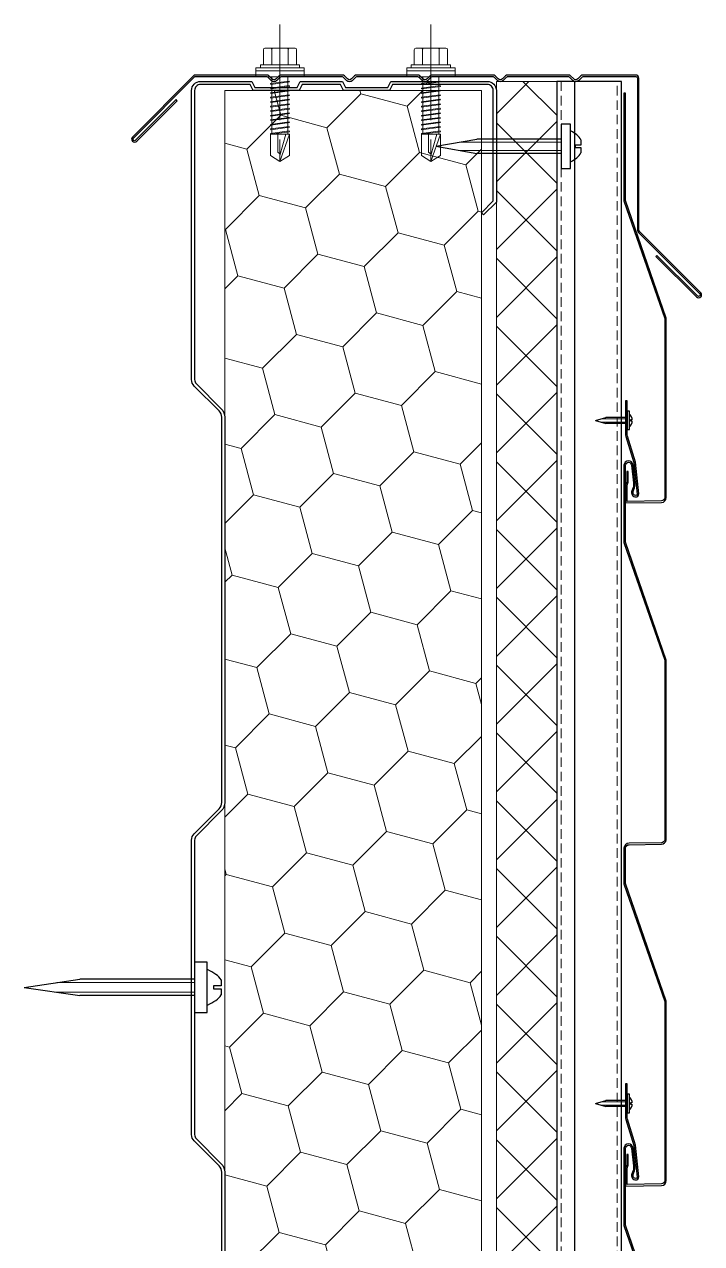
# Model space of a CAD drawing. Header units: millimetres. Extents: x 3616 to 17812, y 1698 to 9799.
# Drawn here: x 7573.2 to 7797.7, y 8238.6 to 8642.3 of the extents above; entities that cross this region are included whole.
import ezdxf

# ---------------------------------------------------------------- set-up
doc = ezdxf.new("R2010")
doc.units = ezdxf.units.MM
doc.linetypes.add('CENTER', pattern=[50.8, 31.75, -6.35, 6.35, -6.35])
doc.linetypes.add('невидимая2', pattern=[4.7625, 3.175, -1.5875])
for name, color, linetype, lineweight in [('01', 30, 'Continuous', 13), ('1', 250, 'Continuous', 30), ('3', 4, 'Continuous', 15), ('30', 233, 'Continuous', 5), ('4', 233, 'Continuous', 30), ('6', 191, 'Continuous', 30), ('d1', 4, 'Continuous', 5), ('hidden', 30, 'невидимая2', 5), ('Plofile 2', 250, 'Continuous', 30), ('Siding', 3, 'Continuous', 30)]:
    doc.layers.add(name, color=color, linetype=linetype, lineweight=lineweight)

# ---------------------------------------------------------------- blocks, each defined once
blk = doc.blocks.new('deco')
at = {"layer": '3'}
for p, q in [((-0.292, 0), (-0.292, 1.201)), ((0.293, 0), (0.293, 1.201))]:
    blk.add_line(p, q, dxfattribs=at)
at = {"layer": '4'}
for p, q in [((0, 1.485), (-0.5, 1)), ((0, 1.485), (0.5, 1)), ((-0.5, 0), (-0.5, 1)), ((0.5, 0), (0.5, 1)), ((0.5, 0), (-0.5, 0)), ((1.519, 0), (-1.519, 0)), ((-1.519, 0), (-1.519, -0.111)), ((1.519, -0.111), (1.519, 0)), ((-1.519, -0.111), (1.519, -0.111)), ((0.084, -0.166), (-0.084, -0.166)), ((-0.084, -0.166), (-0.084, -0.233)), ((0.084, -0.233), (0.084, -0.166)), ((-0.084, -0.233), (-0.455, -0.233)), ((0.455, -0.233), (0.084, -0.233))]:
    blk.add_line(p, q, dxfattribs=at)
for major_axis, start_param, end_param in [((-1.519, 0), 0.791077, 1.266344), ((1.519, 0), -1.266344, -0.791077)]:
    blk.add_ellipse((0, 0.245), major_axis=major_axis, ratio=0.329918, start_param=start_param, end_param=end_param, dxfattribs=at)
blk = doc.blocks.new('5Х50')
at = {"color": 3, "linetype": 'CENTER'}
blk.add_line((0, 17.38), (0, -33.2), dxfattribs=at)
for p, q in [((-5.5, 9), (-5.5, 4)), ((5, 9.5), (-5, 9.5)), ((2.75, 9.5), (-2.75, 9.5)), ((-2.75, 9), (-2.75, 4)), ((2.75, 4), (2.75, 9)), ((5.5, 4), (5.5, 9)), ((-5.5, 4), (5.5, 4)), ((-2.75, 4), (2.75, 4)), ((-3.15, -26), (-3.15, -19)), ((3.15, -19), (-3.15, -19)), ((-0.75, -24.98), (-0.75, -19)), ((0, -26), (1.94, -19)), ((0, -28), (3.15, -19)), ((3.15, -26), (3.15, -19)), ((0, -28), (-3.15, -26)), ((0.09, -25.59), (-0.75, -24.98)), ((0, -26), (0, -28)), ((0, -28), (3.15, -26))]:
    blk.add_line(p, q)
for points in [[(-8, 2), (8, 2), (8, 3), (-8, 3)], [(-8, 0), (8, 0), (8, 2), (-8, 2)], [(6.5, 3), (-6.5, 3), (-6.5, 4), (6.5, 4)], [(3.08, -1.4), (-3.15, -2.25), (-3.08, -2.5), (3.15, -1.65)], [(3.08, -2.9), (-3.15, -3.75), (-3.08, -4), (3.15, -3.15)], [(3.08, -4.4), (-3.15, -5.25), (-3.08, -5.5), (3.15, -4.65)], [(3.08, -5.9), (-3.15, -6.75), (-3.08, -7), (3.15, -6.15)], [(3.08, -7.4), (-3.15, -8.25), (-3.08, -8.5), (3.15, -7.65)], [(3.08, -8.9), (-3.15, -9.75), (-3.08, -10), (3.15, -9.15)], [(3.08, -10.4), (-3.15, -11.25), (-3.08, -11.5), (3.15, -10.65)], [(3.08, -11.9), (-3.15, -12.75), (-3.08, -13), (3.15, -12.15)], [(3.08, -13.4), (-3.15, -14.25), (-3.08, -14.5), (3.15, -13.65)], [(3.08, -14.9), (-3.15, -15.75), (-3.08, -16), (3.15, -15.15)], [(3.08, -16.4), (-3.15, -17.25), (-3.08, -17.5), (3.15, -16.65)], [(3.08, -17.9), (-3.15, -18.75), (-3.08, -19), (3.15, -18.15)]]:
    blk.add_lwpolyline(points, close=True)
for points in [[(-2.65, 0), (-2.65, -19), (2.65, -19), (2.65, 0)], [(2.25, 3), (-2.25, 3)]]:
    blk.add_lwpolyline(points)
for centre, start, end in [((-5, 9), 90, 180), ((-3.25, 9), 0, 90), ((-2.25, 9), 90, 180), ((2.25, 9), 0, 90), ((3.25, 9), 90, 180), ((5, 9), 0, 90)]:
    blk.add_arc(centre, 0.5, start, end)

msp = doc.modelspace()

# ---------------------------------------------------------------- hatches: boundary and pattern name
at = {"layer": '30'}
h = msp.add_hatch(dxfattribs=at)
h.set_pattern_fill('HONEY', color=256, scale=5, angle=45, style=0)
h.set_pattern_definition([(45, (6423.321, 8174.46), (7.11657, 26.55939), [15.875, -31.75]), (165, (6423.321, 8174.46), (-26.55939, -7.11656), [15.875, -31.75]), (105, (6423.321, 8174.46), (-19.44282, 19.44283), [-31.75, 15.875])])
h.paths.add_polyline_path([(7639.66, 8620.41), (7724.71, 8620.41), (7724.71, 8026.41), (7639.66, 8026.41)])
h = msp.add_hatch(dxfattribs=at)
h.set_pattern_fill('ANSI37', color=24, scale=5, style=0)
h.set_pattern_definition([(45, (4528.988, 8195.822), (-11.22532, 11.22532), []), (135, (4528.988, 8195.822), (-11.22532, -11.22532), [])])
h.paths.add_polyline_path([(7749.66, 8623.41), (7729.66, 8623.41), (7729.66, 8023.41), (7749.66, 8023.41)])

# ---------------------------------------------------------------- linework, layer by layer
at = {"layer": '1'}
msp.add_line((7755.56, 8623.41), (7755.56, 8023.41), dxfattribs=at)
msp.add_lwpolyline([(7749.66, 8023.41), (7771.16, 8023.41), (7771.16, 8623.41), (7749.66, 8623.41)], close=True, dxfattribs=at)
at = {"layer": '30'}
msp.add_lwpolyline([(7639.66, 8620.41), (7724.71, 8620.41), (7724.71, 8026.41), (7639.66, 8026.41)], close=True, dxfattribs=at)
at = {"layer": '30', "color": 24}
msp.add_lwpolyline([(7749.66, 8623.41), (7729.66, 8623.41), (7729.66, 8023.41), (7749.66, 8023.41)], close=True, dxfattribs=at)
at = {"layer": '6'}
msp.add_lwpolyline([(7782.55, 8565.46), (7795.99, 8552.02, 0.414214), (7797.4, 8552.02), (7797.4, 8552.02, 0.414214), (7797.4, 8553.43), (7777.19, 8573.65, -0.198912), (7776.89, 8574.36), (7776.89, 8583.11, -0.198912), (7776.89, 8583.11), (7776.89, 8593.94, 0.198912), (7776.89, 8593.94), (7776.89, 8624.5, 0.198912), (7776.89, 8624.5), (7776.89, 8624.5, -0.198912), (7776.89, 8624.5), (7776.89, 8624.5, 0.414214), (7775.89, 8625.5), (7758.41, 8625.5, 0.198912), (7757.7, 8625.21), (7756.7, 8624.21, -0.414214), (7755.29, 8624.21), (7754.29, 8625.21, 0.198912), (7753.58, 8625.5), (7733.41, 8625.5, 0.198912), (7732.7, 8625.21), (7731.7, 8624.21, -0.414214), (7730.29, 8624.21), (7729.29, 8625.21, 0.198912), (7728.58, 8625.5), (7708.41, 8625.5, 0.198912), (7707.7, 8625.21), (7706.7, 8624.21, -0.414214), (7705.29, 8624.21), (7704.29, 8625.21, 0.198912), (7703.58, 8625.5), (7683.41, 8625.5, 0.198912), (7682.7, 8625.21), (7681.7, 8624.21, -0.414214), (7680.29, 8624.21), (7679.29, 8625.21, 0.198912), (7678.58, 8625.5), (7658.41, 8625.5, 0.198912), (7657.7, 8625.21), (7656.7, 8624.21, -0.414214), (7655.29, 8624.21), (7654.29, 8625.21, 0.198912), (7653.58, 8625.5), (7630.99, 8625.5, 0.198912), (7630.99, 8625.5), (7630.99, 8625.5, -0.717207), (7630.99, 8625.5), (7630.99, 8625.5, 0.198912), (7630.99, 8625.5), (7629.56, 8625.5), (7629.56, 8625.5), (7629.56, 8625.5), (7629.56, 8625.5), (7609.05, 8604.99, 0.414214), (7609.05, 8603.58), (7609.05, 8603.58, 0.414214), (7610.47, 8603.58), (7623.9, 8617.01), (7623.55, 8617.37), (7610.11, 8603.93, -0.414214), (7609.4, 8603.93, -0.414214), (7609.4, 8604.64), (7629.76, 8625), (7630.99, 8625, -0.198912), (7630.99, 8625), (7630.99, 8625, 2.237192), (7630.99, 8625), (7630.99, 8625, -0.198912), (7630.99, 8625), (7653.58, 8625, -0.198912), (7653.93, 8624.85), (7654.93, 8623.85, 0.414214), (7657.06, 8623.85), (7658.06, 8624.85, -0.198912), (7658.41, 8625), (7678.58, 8625, -0.198912), (7678.93, 8624.85), (7679.93, 8623.85, 0.414214), (7682.06, 8623.85), (7683.06, 8624.85, -0.198912), (7683.41, 8625), (7703.58, 8625, -0.198912), (7703.93, 8624.85), (7704.93, 8623.85, 0.414214), (7707.06, 8623.85), (7708.06, 8624.85, -0.198912), (7708.41, 8625), (7728.58, 8625, -0.198912), (7728.93, 8624.85), (7729.93, 8623.85, 0.414214), (7732.06, 8623.85), (7733.06, 8624.85, -0.198912), (7733.41, 8625), (7753.58, 8625, -0.198912), (7753.93, 8624.85), (7754.93, 8623.85, 0.414214), (7757.06, 8623.85), (7758.06, 8624.85, -0.198912), (7758.41, 8625), (7775.89, 8625, -0.414214), (7776.39, 8624.5), (7776.39, 8624.5, 0.198912), (7776.39, 8624.5), (7776.39, 8624.5, -0.198912), (7776.39, 8624.5), (7776.39, 8593.94, -0.198912), (7776.39, 8593.94), (7776.39, 8583.11, 0.198912), (7776.39, 8583.11), (7776.39, 8574.36, 0.198912), (7776.83, 8573.29), (7797.05, 8553.08, -0.414214), (7797.05, 8552.37, -0.414214), (7796.34, 8552.37), (7782.9, 8565.81)], format="xyb", close=True, dxfattribs=at)
at = {"layer": 'hidden'}
for points in [[(7751.16, 8023.41), (7769.66, 8023.41), (7769.66, 8623.41), (7751.16, 8623.41)], [(7772.46, 8512.63), (7772.46, 8509.63), (7772.96, 8509.63), (7772.96, 8512.63)], [(7772.46, 8286.45), (7772.46, 8283.45), (7772.96, 8283.45), (7772.96, 8286.45)]]:
    msp.add_lwpolyline(points, close=True, dxfattribs=at)
at = {"layer": 'Plofile 2'}
msp.add_lwpolyline([(7638.66, 8134.66), (7638.66, 8262.17, 0.198912), (7637.78, 8264.29), (7629.54, 8272.54, -0.198912), (7628.66, 8274.66), (7628.66, 8372.17, -0.198912), (7629.54, 8374.29), (7637.78, 8382.54, 0.198912), (7638.66, 8384.66), (7638.66, 8512.17, 0.198912), (7637.78, 8514.29), (7629.54, 8522.54, -0.198912), (7628.66, 8524.66), (7628.66, 8620.41, -0.414214), (7631.66, 8623.41), (7638.66, 8623.41), (7648.66, 8623.41), (7649.66, 8621.41), (7663.66, 8621.41), (7664.66, 8623.41), (7678.66, 8623.41), (7679.66, 8621.41), (7693.66, 8621.41), (7694.66, 8623.41), (7726.66, 8623.41, -0.414214), (7729.66, 8620.41), (7729.66, 8583.41), (7725.42, 8579.17), (7724.71, 8579.88), (7728.66, 8583.83), (7728.66, 8620.41, 0.414214), (7726.66, 8622.41), (7695.28, 8622.41), (7694.28, 8620.41), (7679.04, 8620.41), (7678.04, 8622.41), (7665.28, 8622.41), (7664.28, 8620.41), (7649.04, 8620.41), (7648.04, 8622.41), (7638.66, 8622.41), (7631.66, 8622.41, 0.414214), (7629.66, 8620.41), (7629.66, 8524.66, 0.198912), (7630.25, 8523.24), (7638.49, 8515, -0.198912), (7639.66, 8512.17), (7639.66, 8384.66, -0.198912), (7638.49, 8381.83), (7630.25, 8373.59, 0.198912), (7629.66, 8372.17), (7629.66, 8274.66, 0.198912), (7630.25, 8273.24), (7638.49, 8265, -0.198912), (7639.66, 8262.17), (7639.66, 8134.66, -0.198912)], format="xyb", dxfattribs=at)
at = {"layer": 'Siding'}
for points in [[(7771.96, 8619.56), (7771.96, 8583.9), (7785.46, 8544.9), (7785.46, 8485.59, -0.404656), (7784.39, 8484.49), (7772.96, 8484.32), (7772.96, 8489.71), (7773.36, 8490.71), (7773.36, 8494.21), (7772.86, 8494.21), (7772.86, 8490.81), (7772.46, 8489.81), (7772.46, 8483.81), (7784.4, 8483.99, 0.405546), (7785.96, 8485.59), (7785.96, 8544.99), (7785.96, 8544.99), (7772.46, 8583.99), (7772.46, 8619.56)], [(7772.46, 8517.63), (7772.46, 8506.86, 0.074412), (7772.61, 8505.84), (7775.25, 8497.21), (7776.35, 8486.78, -0.398209), (7775.86, 8486.31, -0.253287), (7775.09, 8486.73, -0.247026), (7775.05, 8487.65, -0.013633), (7775.47, 8488.83, 0.081757), (7775.59, 8490.55), (7774.95, 8496.34, 0.990058), (7771.96, 8496.31), (7771.96, 8483.81), (7771.96, 8470.72), (7785.46, 8431.72), (7785.46, 8372.28, -0.377396), (7784.35, 8371.31), (7773.65, 8371.15, 0.413519), (7771.96, 8369.45), (7771.96, 8357.72), (7785.46, 8318.72), (7785.46, 8259.41, -0.404656), (7784.39, 8258.31), (7772.96, 8258.14), (7772.96, 8263.53), (7773.36, 8264.53), (7773.36, 8268.03), (7772.86, 8268.03), (7772.86, 8264.63), (7772.46, 8263.63), (7772.46, 8257.63), (7784.4, 8257.81, 0.405546), (7785.96, 8259.41), (7785.96, 8318.81), (7785.96, 8318.81), (7772.46, 8357.81), (7772.46, 8369.45), (7772.46, 8369.45, -0.414214), (7773.66, 8370.65), (7784.36, 8370.81), (7784.36, 8370.81, 0.382843), (7785.96, 8372.25), (7785.96, 8431.81), (7772.46, 8470.81), (7772.46, 8483.81), (7772.46, 8496.31), (7772.46, 8496.31, -1), (7774.46, 8496.31), (7775.09, 8490.5, -0.079849), (7774.99, 8488.98, 0.012939), (7774.59, 8487.83, 0.242715), (7774.66, 8486.47, 0.256034), (7775.86, 8485.81, 0.412321), (7776.86, 8486.8), (7775.74, 8497.31), (7773.09, 8505.98, -0.074412), (7772.96, 8506.86), (7772.96, 8517.63)]]:
    msp.add_lwpolyline(points, format="xyb", close=True, dxfattribs=at)
msp.add_lwpolyline([(7785.96, 8205.63), (7772.46, 8244.63), (7772.46, 8257.63), (7772.46, 8270.13), (7772.46, 8270.13, -1), (7774.46, 8270.13), (7775.09, 8264.32, -0.079849), (7774.99, 8262.8, 0.012939), (7774.59, 8261.65, 0.242715), (7774.66, 8260.29, 0.256034), (7775.86, 8259.63, 0.412321), (7776.86, 8260.62), (7775.74, 8271.13), (7773.09, 8279.8, -0.074412), (7772.96, 8280.68), (7772.96, 8291.45), (7772.46, 8291.45), (7772.46, 8280.68, 0.074412), (7772.61, 8279.66), (7775.25, 8271.03), (7776.35, 8260.6, -0.398209), (7775.86, 8260.13, -0.253287), (7775.09, 8260.55, -0.247026), (7775.05, 8261.47, -0.013633), (7775.47, 8262.65, 0.081757), (7775.59, 8264.37), (7774.95, 8270.16, 0.990058), (7771.96, 8270.13), (7771.96, 8257.63), (7771.96, 8244.55), (7785.46, 8205.54)], format="xyb", dxfattribs=at)

# ---------------------------------------------------------------- block references
at = {"layer": '01', "linetype": 'ByBlock'}
for p in [(7657.96, 8624.91), (7707.96, 8624.91)]:
    msp.add_blockref('5Х50', p, dxfattribs=at)
at = {"layer": '1'}
for p, xscale, yscale, zscale, rotation in [((7772.96, 8511.13), 2, 7, 2, 89.99999999999132), ((7629.66, 8323.41), 5.5, 38, 5.5, 90), ((7772.96, 8284.95), 2, 7, 2, 89.99999999999132)]:
    msp.add_blockref('deco', p, dxfattribs=dict(at, xscale=xscale, yscale=yscale, zscale=zscale, rotation=rotation))
at = {"layer": 'd1', "xscale": 4.799999999999272, "yscale": 28, "zscale": 4.799999999999272, "rotation": 90}
msp.add_blockref('deco', (7751.16, 8601.91), dxfattribs=at)

doc.saveas('drawing.dxf')
